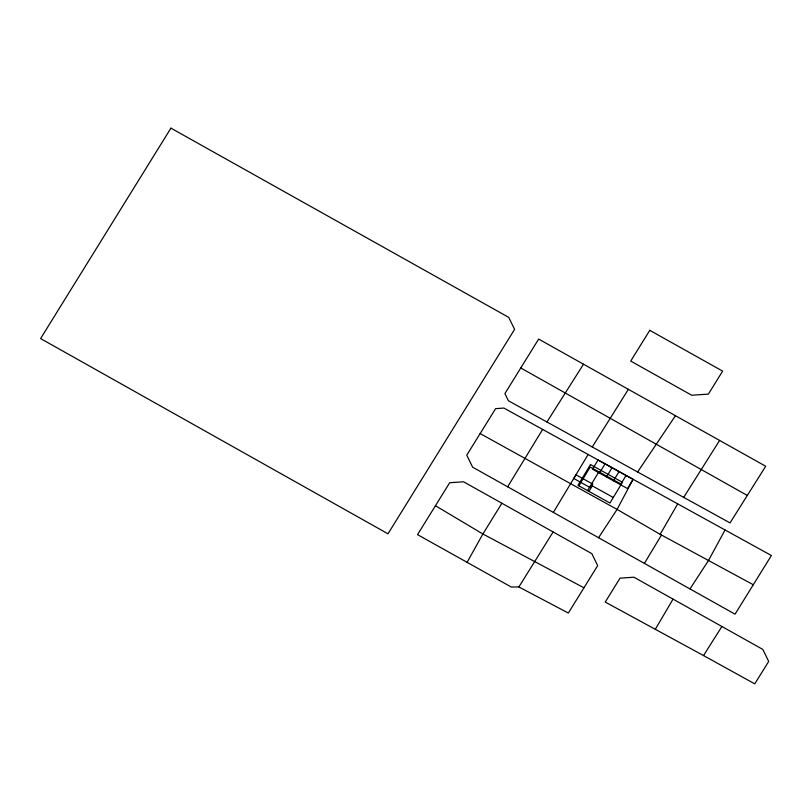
<?xml version="1.0" encoding="UTF-8"?>
<svg xmlns="http://www.w3.org/2000/svg" width="812" height="812" viewBox="0 0 812 812"><rect width="100%" height="100%" fill="white"/><g stroke="black" fill="none" stroke-linecap="round" stroke-linejoin="round"><path stroke-width="1.22" d="M633.055 479.374L627.493 488.58L592.486 469.194L598.038 459.988L633.055 479.374L617.079 509.408L598.556 537.717L472.625 467.174L466.768 455.167L495.584 408.669L503.887 408.06L771.4 555.52L735.053 614.166L598.556 537.717M725.045 529.982L708.49 560.493L689.997 588.923M466.941 562.625L482.876 533.991L501.897 503.257L591.826 553.642L597.683 565.629L568.339 613.04L518.878 586.954L511.296 587.035L417.53 534.631L449.686 482.734L463.571 481.79L501.897 503.257M480.136 433.567L617.079 509.408L660.146 534.316L677.695 503.866M655.304 629.3L673.036 599.124M553.378 512.402L588.132 454.507M578.895 485.809L590.172 467.042L621.302 484.196M644.393 563.386L661.476 535.037M587.533 490.59L598.87 471.833M599.489 473.071L605.041 463.865M588.933 491.372L592.273 485.85L613.273 497.482M606.483 476.948L612.045 467.742M613.486 480.826L619.048 471.62M620.49 484.703L626.052 475.497M507.652 486.784L542.629 429.426M520.766 367.958L538.66 339.081L765.696 466.25L730.029 522.908L508.434 400.773L504.902 393.617L520.766 367.958L747.294 495.452M553.114 531.951L518.878 586.954M546.943 421.986L583.503 364.202M592.263 446.976L628.376 389.324M683.704 497.38L719.605 440.429M703.527 655.558L754.744 683.856L768.7 661.445L762.844 649.438L633.928 577.21L620.033 578.164L605.234 602.057L703.527 655.558L721.898 626.499M637.623 471.975L675.462 415.714M583.96 587.807L482.876 533.991L435.455 505.724M660.146 534.316L753.333 584.762M576.002 474.817L573.779 478.491L590.588 487.799L592.811 484.114L576.002 474.817M590.486 464.576L577.971 485.302L609.944 503.004L622.459 482.287L590.486 464.576M170.926 128.144L40.6 338.574L387.984 533.809L514.585 329.357L508.728 317.38L170.926 128.144M649.773 330.322L630.721 361.076L691.722 395.241L708.379 394.114L722.639 371.114L649.773 330.322"/></g></svg>
